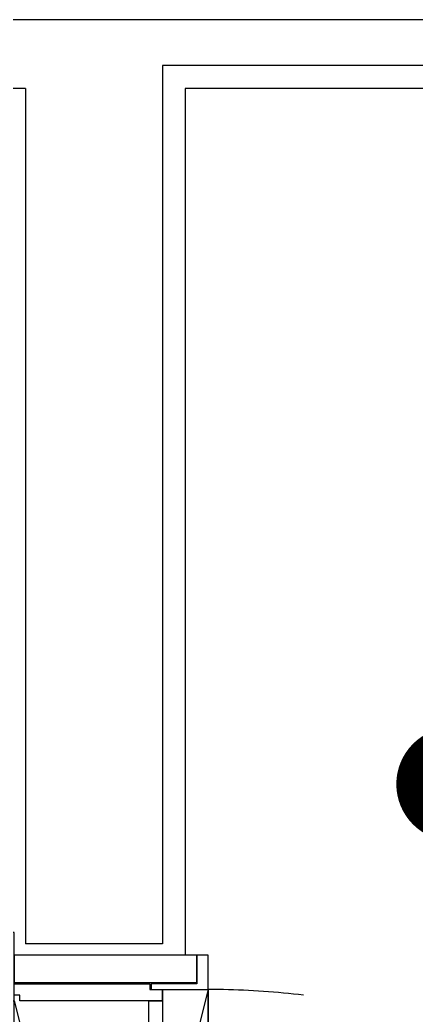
# Model space of a CAD drawing. Header units: millimetres. Extents: x -33000 to 294000, y 0 to 42408.
# Drawn here: x 278006 to 278354, y 14742 to 15615 of the extents above; entities that cross this region are included whole.
import ezdxf

# ---------------------------------------------------------------- set-up
doc = ezdxf.new("R2010")
doc.units = ezdxf.units.MM
doc.header["$LTSCALE"] = 50
doc.linetypes.add('DASHDOTX2', pattern=[2, 1, -0.5, 0, -0.5])
doc.layers.add('arch', color=8, linetype='Continuous')
doc.styles.add('FORTELINE', font='malgun.ttf')
doc.dimstyles.new('ForteLine_50', dxfattribs={"dimscale": 50, "dimtxt": 2, "dimasz": 0.75, "dimexe": 1, "dimexo": 1, "dimgap": 0.5, "dimtad": 1, "dimdec": 0, "dimzin": 1, "dimdsep": 46, "dimlunit": 6, "dimtxsty": 'FORTELINE', "dimblk": 'ARCHTICK', "dimcen": 1.5, "dimdle": 1.5, "dimclrd": 256, "dimclre": 256, "dimclrt": 4, "dimadec": 0, "dimazin": 0, "dimtfac": 1, "dimtdec": 0, "dimtix": 1, "dimtmove": 2, "dimatfit": 3, "dimldrblk": 'ARCHTICK', "dimfxl": 0.5, "dimtzin": 1, "dimarcsym": 0})

# ---------------------------------------------------------------- blocks, each defined once
blk = doc.blocks.new('*U274')
at = {"linetype": 'Continuous', "ltscale": 4}
for points in [[(-12, 770), (-12, 710), (0, 710), (0, 770)], [(0, 726), (160, 726), (160, 750), (0, 750)], [(170, 750), (160, 750), (160, 725), (120, 725), (120, 720), (170, 720)], [(130, 720), (130, 710), (5, 710), (5, 715), (0, 715), (0, 725), (119, 725), (119, 720)], [(860, 30), (170, 30), (170, 70), (860, 70)], [(-12, -28), (-12, 40), (0, 40), (0, -28)], [(130, 30), (130, 40), (5, 40), (5, 35), (0, 35), (0, 25), (119, 25), (119, 30)], [(170, 0), (160, 0), (160, 25), (120, 25), (120, 30), (170, 30)], [(0, 24), (160, 24), (160, 0), (0, 0)]]:
    blk.add_lwpolyline(points, close=True, dxfattribs=at)
blk.add_lwpolyline([(170, 30), (170, 720), (0, 40), (0, 710)], close=True)
for points in [[(170, 30), (130, 30), (130, 40), (118, 40), (118, 710), (130, 710), (130, 720), (170, 720), (170, 30)], [(130, 710), (130, 40)]]:
    blk.add_lwpolyline(points)
at = {"linetype": 'DASHDOTX2', "ltscale": 5}
blk.add_arc((170, 30), 690, 0, 90, dxfattribs=at)
blk = doc.blocks.new('_ARCHTICK')
at = {"color": 0, "linetype": 'ByBlock', "const_width": 0.15}
blk.add_lwpolyline([(-0.5, -0.5), (0.5, 0.5)], dxfattribs=at)

msp = doc.modelspace()

# ---------------------------------------------------------------- linework, layer by layer
at = {"layer": 'arch', "ltscale": 25}
for p, q in [((279851.21, 15574.6), (278131.21, 15574.6)), ((278131.21, 15574.6), (278131.21, 14804.6)), ((278011.21, 15554.6), (276791.21, 15554.6)), ((278011.21, 15554.6), (278011.21, 14804.6)), ((279851.21, 15554.6), (278151.21, 15554.6)), ((278151.21, 15554.6), (278151.21, 14794.6)), ((278131.21, 14804.6), (278011.21, 14804.6))]:
    msp.add_line(p, q, dxfattribs=at)
at = {"layer": 'arch', "ltscale": 25, "elevation": 0}
msp.add_lwpolyline([(278386.21, 15614.6), (277001.21, 15614.6)], dxfattribs=at)

# ---------------------------------------------------------------- block references
at = {"layer": 'arch', "ltscale": 25}
msp.add_blockref('*U274', (278001.21, 14044.6), dxfattribs=at)

# ---------------------------------------------------------------- leaders
msp.add_leader([(278386.21, 14944.6), (278386.21, 15614.6)], dimstyle='ForteLine_50', override={"dimasz": 2, "dimtxsty": 'FORTELINE', "dimldrblk": 'Dot'}, dxfattribs=at)

doc.saveas('drawing.dxf')
